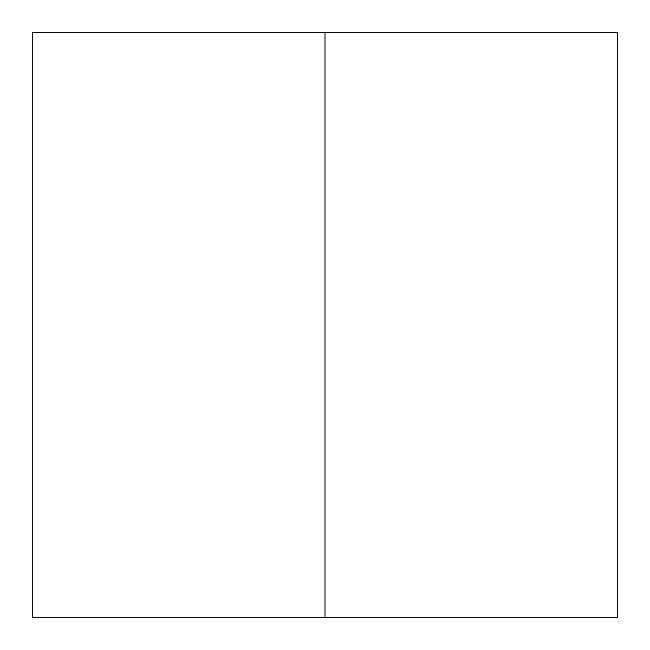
<?xml version="1.0" encoding="UTF-8"?>
<svg xmlns="http://www.w3.org/2000/svg" width="650" height="650" viewBox="0 0 650 650"><rect width="100%" height="100%" fill="white"/><g stroke="black" fill="none" stroke-linecap="round" stroke-linejoin="round"><path stroke-width="0.97" d="M325 32.5L325 617.5M617.5 32.5L32.5 32.5L32.5 617.5L617.5 617.5L617.5 32.5"/></g></svg>
